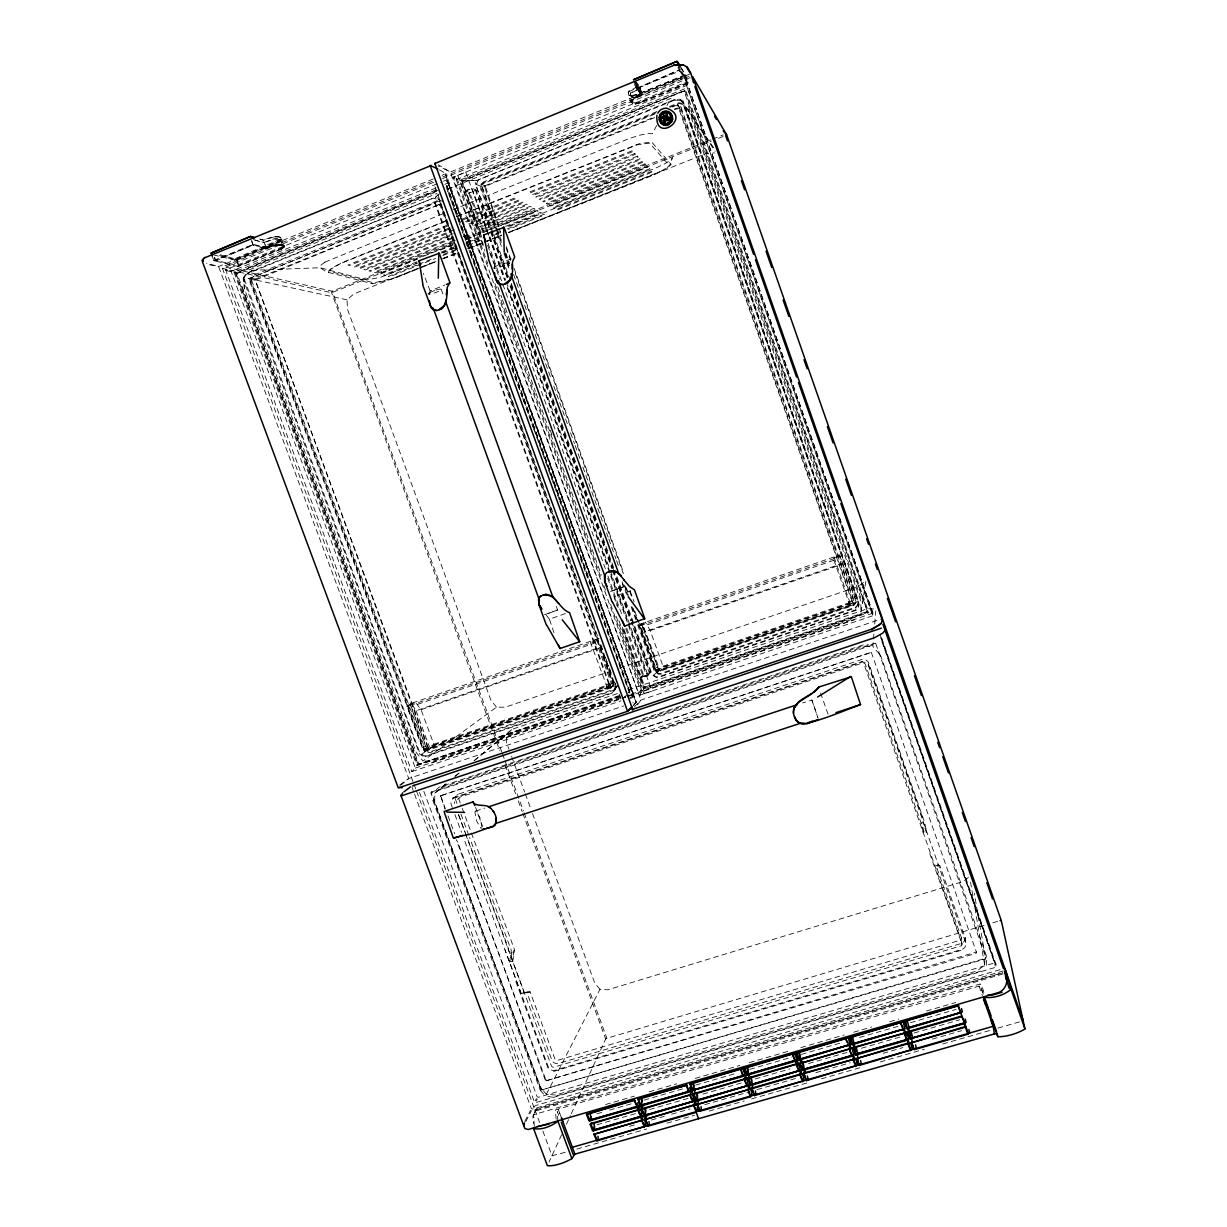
<?xml version="1.0" encoding="UTF-8"?>
<svg xmlns="http://www.w3.org/2000/svg" width="1227" height="1227" viewBox="0 0 1227 1227"><rect width="100%" height="100%" fill="white"/><g stroke="black" fill="none" stroke-linecap="round" stroke-linejoin="round"><path stroke-width="0.75" stroke-dasharray="5 3.75" d="M534.282 1126.34L533.668 1114.714L979.959 984.069L981.753 985.189L984.683 995.112M446.045 783.608L434.803 793.133L434.726 802.381L540.309 1087.183L546.398 1094.285L555.57 1095.005L976.983 970.986L984.652 965.082L985.128 955.588L974.238 893.011M481.966 826.891L480.156 818.01L476.183 811.246A5.568 1.702 72.4 0 0 474.972 812.397L476.782 821.308L480.769 828.087A5.568 1.702 72.4 0 0 481.751 827.765M557.932 1121.187L557.257 1111.509L559.911 1118.595M617.38 693.592L512.242 729.252L506.444 734.267L506.337 742.105L508.96 749.252M657.058 111.534L483.438 181.995L481.782 183.651L480.616 188.559L494.236 226.443M465.6 833.977L551.444 1066.033A2.469 2.301 36.7 0 0 553.745 1067.214L961.677 945.664L961.462 937.888L936.523 866.891L935.327 866.737M633.868 705.218L636.215 701.66L444.895 172.961M618.975 620.739L643.5 688.96L644.635 686.522L623.791 628.653M613.914 691.016L615.126 686.384L439.573 201.075L438.008 199.341L433.315 198.16L247.256 273.698L245.676 275.293L244.633 280.093L419.818 752.841L423.637 755.663L425.815 755.832L612.242 692.503L616.69 688.27L615.034 689.758L430.386 752.504L428.223 752.35L424.45 749.544L251.106 281.489A6.396 5.997 82.6 0 1 253.713 275.155L437.993 200.43L440.263 200.476M432.794 800.372L540.217 1090.159M214.894 260.891L213.759 260.661L253.191 245.216L251.044 238.406M986.416 965.312L986.861 957.121L879.084 651.2M616.936 576.721L651.92 673.868L655.862 676.767L658.163 676.921L855.204 610.018L858.21 606L858.363 603.653L682.549 102.531L680.479 99.586L676.829 98.543L475.877 180.844M858.21 606L858.731 601.721L684.789 105.844L682.549 102.531M431.306 792.09L874.882 643.255L875.787 643.93L430.922 792.933L541.705 1089.944L985.465 958.854L985.833 957.428L985.465 958.854M446.889 185.507L630.356 693.408L446.889 185.507L445.861 186.765M641.307 623.699L659.037 670.77L854.652 604.221L855.142 603.239L681.016 107.117L674.681 108.82M879.376 654.022L872.872 646.476L873.333 640.862M873.486 638.991L873.931 633.377M874.698 624.022L875.771 610.923M440.662 795.756L871.308 652.35L440.662 795.756L444.926 809.145M534.773 1112.49L537.073 1108.763L534.773 1112.49L535.033 1109.96L537.073 1108.763L1002.827 972.674M429.389 294.219L430.11 290.891L444.818 285.078M872.872 614.067L871.876 613.531L642.028 691.307L639.328 695.356L873.731 615.402L686.783 81.856L453.116 177.271L639.328 695.356L651.982 691.077L507.211 287.195M682.611 102.025L682.841 100.384L859.222 604.482L857.734 608.745M630.862 694.237L851.799 619.405L860.94 612.503L865.955 580.616L858.302 586.429L619.42 668.163M655.356 669.942L656.644 672.396L854.115 605.233L856.615 601.767L839.605 555.003L640.126 624.114L656.905 670.755L658.746 670.126L641.966 623.469L639.252 625.693L654.543 668.194M853.425 605.463L854.222 602.902L853.425 605.463L677.289 104.234L680.51 107.961L854.467 603.531M436.245 189.832L233.974 272.195L416.981 765.648L418.453 762.964L236.98 273.498L436.858 191.611M850.234 603.301L833.961 556.951L833.302 558.5L850.372 606.506L850.234 603.301L661.767 667.473L662.289 668.93L660.218 671.169L642.825 624.451L645.509 622.242L650.218 630.601L662.994 666.154L661.767 667.473M511.245 258.82L494.634 265.385L494.374 268.56M483.361 244.894L460.002 180.17L685.08 88.605L868.777 612.61L867.627 612.166L644.282 687.826L644.635 686.522L644.282 687.826L623.822 631.077M328.422 272.363L328.959 270.415L333.269 267.21L340.14 263.744L446.781 220.783M636.736 88.482L680.356 69.632M677.933 67.577L680.08 70.89L637.089 88.467C647.227 102.148 636.153 92.132 638.669 86.166L629.037 91.059L628.239 94.157L630.969 102.025M635.494 81.105L640.724 87.991L630.77 92.884L630.049 95.645L632.104 101.642M811.768 699.881L817.842 717.565L812.029 700.096L802.673 702.887M629.742 697.856L633.071 696.062L446.873 179.817L441.567 181.979M254.434 279.495L440.508 204.157L614.113 686.062L428.024 748.608L254.909 278.882L254.51 279.863M439.404 169.863L445.815 173.39L442.103 175.369M565.478 613.561L549.42 619.206L554.405 633.96M630.77 92.884A25.077 5.798 -21.5 0 0 633.715 96.55L684.359 76.657L684.666 77.424L636.89 97.025L632.518 99.648L631.552 102.163A19.893 4.509 -21.4 0 0 632.472 103.283M632.518 99.648L631.552 102.163L632.933 99.019L642.335 94.218L640.31 88.482L634.451 80.629M444.787 184.387L448.683 182.516L446.291 181.305L446.873 179.817L634.405 697.013L629.758 698.592M629.482 692.979L585.846 573.3M215.216 261.136L252.946 244.925L265.83 248.268M279.787 239.265L283.422 246.474L280.845 248.406L238.805 265.615L215.538 260.431L214.602 257.44M481.782 237.179L461.674 181.412L460.002 180.17L463.285 180.86L683.393 91.335L685.08 88.605M432.18 181.274L223.176 266.566L222.44 268.406L413.284 782.335M244.173 276.704L244.679 277.762L244.173 276.704L245.983 273.56L436.367 196.887M837.673 555.678L837.075 557.165L833.302 558.5M435.953 187.992L231.105 271.366L227.47 271.121L227.854 270.201L231.105 271.366L415.355 768.071L411.843 771.63L225.615 269.879L440.646 182.363M620.433 696.046L417.655 764.774L235.354 273.146L437.027 190.354M440.309 201.289A5.89 5.598 -87.9 0 0 438.438 201.182L248.759 278.79L422.241 747.182L424.665 751.323L428.668 748.455L255.185 280.185L440.094 203.958M281.397 249.035L284.695 246.305L280.277 237.133M687.519 85.108L457.334 179.28L454.772 178.651L455.186 177.685L457.334 179.28L487.794 263.774M461.674 181.412L684.789 90.629L684.298 91.58L867.627 612.166L866.078 611.859L644.604 687.12M498.361 226.428L484.266 186.059L655.141 116.734M498.53 225.047L485.325 186.243L654.85 117.547M561.629 1134.699L549.052 1162.015M430.922 792.933L431.766 791.706M440.278 796.599L441.122 795.372M566.445 1124.254L570.448 1115.558M571.245 1113.809L605.678 1038.993L606.905 1038.287L985.465 925.035M937.597 864.56L939.913 865.848L965.082 937.52A6.258 5.936 13.9 0 1 962.06 943.226L557.825 1063.671A5.874 5.491 36.7 0 1 552.135 1060.772L527.012 992.781L528.177 991.707M527.012 992.781L530.095 991.845L555.003 1059.238A2.454 2.285 36.7 0 0 557.288 1060.404L960.25 940.189A2.607 2.469 13.9 0 0 961.462 937.888M613.209 685.678L440.156 205.308L434.588 202.67L608.653 683.838L610.831 687.979L613.209 685.678L429.174 748.317L425.294 751.108L423.116 749.037M636.184 702.642L445.815 173.39M610.831 687.979L613.623 684.804M437.364 190.522L235.937 273.207L418.1 764.498L418.453 762.964M858.578 604.052L855.618 608.009L660.54 674.283L658.27 674.144L654.359 671.276L637.703 624.988M866.891 611.874L866.078 611.859L867.627 612.166L866.446 611.077M546.414 1094.239L599.972 989.269L607.748 989.852L963.164 881.507L969.575 876.477M656.675 125.476L652.381 133.758L647.764 133.513L638.868 135.369L628.377 138.866L453.346 209.556M666.936 105.537L669.528 100.583L681.108 99.924L714.973 149.663M525.739 1121.693L531.46 1110.696M536.153 1101.156L537.273 1098.993M535.294 1100.711L536.414 1098.564M540.862 1089.499L431.383 792.565M524.788 1121.401L530.601 1110.266M546.214 1080.757L976.462 951.953L976.094 953.364L546.214 1080.757L456.214 839.621M541.705 1089.944L985.373 958.287M545.355 1080.312L457.318 840.986M280.768 249.357L284.112 246.98M871.876 613.531L685.862 83.543L686.783 81.856M681.2 67.776L685.678 75.215L687.979 83.298L678.669 67.286M482.456 230.952L468.837 193.176L465.094 191.182L471.613 187.762L487.456 229.648M680.556 67.316L685.049 74.77L687.534 83.743L641.307 102.577M524.358 992.827L508.039 948.732M521.245 993.793L504.926 949.713M632.718 103.145A19.034 4.31 -21.4 0 1 631.828 102.071L632.549 99.418L642.028 94.525L640.019 88.804L640.724 87.991L630.923 93.313M512.748 961.431L514.404 949.391L460.938 804.759M509.619 962.397L511.306 950.358L469.558 837.443M618.822 696.461L418.1 764.498L619.144 695.571M667.181 167.777L670.387 164.127L672.473 157.623L670.586 160.124L664.451 163.973L655.862 168.007L508.545 226.796M493.791 267.839L495.923 266.29A6.841 1.12 -19.8 0 1 501.935 263.928L505.846 263.069A7.531 1.242 -19.8 0 1 507.012 263.544L504.864 265.093A6.841 1.12 -19.8 0 1 498.898 267.44L494.987 268.284A7.531 1.242 -19.8 0 1 493.806 268.13M637.963 86.994L638.669 86.166M637.442 704.912L640.908 700.08L450.324 172.025L438.392 164.832M634.236 707.028L640.908 700.08L881.262 619.006M633.147 705.602L636.614 701.737L632.611 702.887M655.924 671.077L657.304 672.166L659.344 669.973L853.777 603.807M632.887 695.847L633.73 694.942L447.778 182.102M655.893 672.979L653.654 675.402M656.644 672.396L658.746 670.126M656.905 670.755L658.285 669.282L856.615 601.767M656.414 671.721L658.454 669.543L659.344 669.973M418.1 764.498L418.622 763.808M641.292 102.47L635.417 103.804L631.859 102.853A21.196 4.816 -21.4 0 1 630.893 101.688L631.874 99.065L640.939 94.28L635.939 87.807L634.052 81.273M637.089 88.467L636.629 84.51M610.801 574.328L647.488 675.908L650.019 672.81L647.488 675.908L641.629 677.902L640.479 677.549L642.641 675.31L650.019 672.81L631.859 622.38M641.552 95.246L642.335 94.218L637.365 87.746L635.295 81.902M644.282 687.826L645.448 686.645M645.08 692.672L643.991 693.776L615.54 614.574M615.034 688.654L617.794 685.939M686.967 82.776L641.031 101.688L636.107 102.93L632.887 102.347A17.745 4.034 -21.4 0 1 632.043 101.32M688.301 82.73L687.197 83.758L686.66 83.083L684.666 77.424M424.665 751.323L611.491 687.749L613.929 685.387L597.15 638.991M609.911 685.141L611.383 683.746L598.592 648.423L593.653 640.218L590.478 642.58L607.948 688.96L610.433 686.583L609.911 685.141L431.505 745.909L432.027 747.304L428.054 750.172L425.57 746.231L410.293 705.004L415.263 702.028L421.091 709.727L433.852 744.222L431.505 745.909M436.321 789.759L439.097 787.151L864.452 644.528L868.685 644.881M439.159 193.866L435.248 197.378L438.054 194.863M251.842 270.293L243.698 277.425L244.311 288.698L416.229 752.458L422.932 761.016L496.46 707.181L505.417 707.166L610.371 671.261M923.225 832.305L920.802 822.182L865.25 664.083A2.607 2.546 8.6 0 0 862.796 662.902L459.987 797.136L454.65 801.844L454.312 803.486M452.288 807.458L450.969 803.9A5.982 5.69 49.4 0 1 453.576 798.225L458.208 794.191L862.29 659.359A6.258 6.135 8.6 0 1 868.425 662.304L924.207 821.108L926.922 832.335M496.46 707.181L490.815 699.942L347.471 309.281L347.042 299.817L353.959 293.851L435.861 261.213M484.082 186.504L485.325 186.243L481.061 183.835L496.843 229.771M434.833 793.117L446.521 783.501M455.294 776.308L459.68 772.703M474.282 760.694L506.444 734.267M454.864 776.354L459.281 772.734M473.99 760.663L512.242 729.252M324.894 262.149L320.124 265.722L320.14 267.747L326.535 271.919L372.548 283.759L393.484 278.652L420.109 268.038M597.074 639.052L590.478 642.58M281.612 249.066L284.434 246.949L282.517 245.247A16.994 3.666 -18.1 0 0 280.615 244.71L276.029 244.725L266.182 248.007L264.173 242.563L250.937 238.851M400.692 785.357L408.729 778.516L218.59 266.535L206.535 263.191M399.695 785.004L408.729 778.516L623.577 705.939M421.321 754.513L425.938 751.2M424.45 750.663L429.542 747.166L615.54 683.838M533.745 1106.923L535.846 1105.466L1003.441 968.67M281.919 239.48L235.937 259.112L219.848 254.679M281.29 241.397L236.842 260.277L217.133 255.001M623.485 586.843L610.402 591.506L623.485 586.843L621.537 581.445M629.19 91.488L679.835 69.648M422.165 747.396L406.904 706.169L411.797 703.255M557.595 610.003L544.681 614.696L557.595 610.003L556.276 606.399M429.971 292.348L428.024 293.805A7.469 1.212 -19.4 0 0 429.419 294.173L433.407 293.284A6.795 1.104 -19.4 0 0 439.281 290.968L441.26 289.511A7.469 1.212 -19.4 0 0 439.895 289.112L435.892 290.001M465.094 191.182L472.518 188.176M324.864 262.149L444.527 213.13M663.454 170.216L508.684 232.47M213.835 260.431L253.222 244.311L265.83 247.486L276.259 244.265L281.489 244.265A20.276 4.371 -18.1 0 1 283.652 244.879L284.541 246.596L281.106 248.836L237.915 266.259M235.446 258.468L281.474 238.79A27.93 6.15 -18 0 0 273.744 236.52L263.099 239.955L259.51 238.943M685.049 74.77L637.825 94.05L632.472 95.323A29.233 6.779 -21.5 0 1 629.037 91.059M685.356 75.537L632.887 96.074M690.387 73.819L450.324 172.025L437.978 165.829M236.351 259.633L280.845 240.691A23.973 5.261 -18 0 0 274.158 238.759L263.529 242.639L274.02 239.296M454.772 178.651L453.116 177.271L465.524 172.194M433.223 178.989L218.59 266.535L207.869 264.526M265.753 248.421L271.658 246.336M442.794 176.918L688.96 76.442M433.622 182.302L222.486 268.406L331.581 292.747L416.474 259.035M442.472 178.651L692.657 76.657M687.979 83.037L641.107 102.132L634.834 103.589M280.983 249.388L238.544 266.182M249.004 269.925L436.981 193.513M447.625 189.173L671.077 98.344M669.467 106.504L678.316 102.915A6.841 6.518 -70.6 0 1 684.789 105.844M656.077 112.838L481.061 183.835L501.291 240.262M669.835 107.316L678.7 103.712A6.135 5.844 -70.6 0 1 684.083 106.166L858.026 601.982A5.859 5.782 2.1 0 1 855.434 607.227L660.295 673.546A5.69 5.568 43.3 0 1 655.141 671.031L638.423 624.696M654.482 114.172L480.647 184.786L484.91 187.194M672.166 107.01L678.224 104.663L852.366 600.801M488.637 235.277L471.613 187.762L476.199 190.2L468.837 193.176L476.199 190.2L490.463 229.817M674.267 109.678L680.51 107.961M446.107 220.737L341.75 262.777L330.385 269.434L329.864 271.382L374.005 282.9L394.971 277.793L435.83 261.504M456.72 216.458L639.068 143.743L651.598 141.933L671.138 164.403L669.006 166.765L654.374 174.709L508.852 232.685M457.441 216.489L637.074 144.863L649.666 143.13L669.298 165.415M447.18 225.124L347.977 265.032L349.588 265.477L448.515 225.707M461.137 219.51L515.432 197.67L516.567 198.345L462.426 220.108M449.895 227.762L353.376 266.55L354.956 266.995L452.947 227.624M465.462 221.504L519.251 199.909L520.355 200.553L466.735 222.087M454.251 229.679L358.667 268.038L360.217 268.468L450.232 232.348M469.711 223.467L522.978 202.087L524.067 202.731L470.953 224.035M453.3 233.636L363.852 269.495L365.37 269.925L452.824 234.863M473.883 225.385L526.628 204.234L527.702 204.863L475.094 225.937M452.134 237.609L368.944 270.922L370.431 271.336L453.392 238.13M477.963 227.256L530.217 206.335L531.276 206.949L479.143 227.808M454.603 240.047L373.928 272.317L375.385 272.731L455.846 240.553M463.377 236.535L468.637 234.434M481.95 229.112L533.745 208.391L534.757 208.989L483.116 229.648M464.604 237.056L469.849 234.955M454.88 242.164L332.21 291.213L223.222 266.566M465.539 237.9L710.862 139.817M712.642 139.111L723.301 134.847M417.793 258.13L378.836 273.698L380.263 274.096L417.349 259.28M419.557 257.425L454.972 243.268M465.6 239.02L472.686 236.182M485.877 230.921L537.181 210.415L538.193 210.998L501.137 225.799M423.591 256.198L455.57 243.421M466.229 239.158L711.384 141.182M718.501 138.344L725.602 135.491M440.309 250.109L456.199 243.759M466.797 239.526L473.867 236.704M416.981 261.734L383.637 275.047L385.033 275.446L416.551 262.869M441.551 251.918L457.349 245.615M466.122 242.118L476.659 237.915L477.809 238.406L465.554 243.299M505.509 226.381L540.57 212.394L541.552 212.961L506.582 226.918M441.045 253.084L456.812 246.796M418.024 262.931L380.355 277.394L366.428 279.909L320.17 267.747L251.811 270.293M442.87 253.007L457.073 247.348M465.938 243.805L481.92 237.425M416.72 265.063L388.345 276.382L389.726 276.765L435.708 258.422M418.484 264.357L434.45 257.992M443.315 254.449L457.502 248.79M466.367 245.262L480.555 239.602L481.69 240.093L467.533 245.737M500.463 231.658L493.499 234.434L494.604 234.94L501.536 232.179M507.411 228.882L543.883 214.326L544.865 214.894L508.469 229.403M442.778 255.599L456.919 249.971M442.978 258.376L459.005 251.995M467.901 248.452L501.736 234.97M508.852 232.133L706.476 153.39L714.543 152.961M442.947 258.667L458.929 252.302M467.824 248.759L501.582 235.308M421.889 267.333L436.076 261.673M443.177 258.851L459.159 252.486M469.803 248.237L501.751 235.523M630.632 590.708L614.021 596.537L617.074 606.046M428.668 748.455L426.919 749.053L410.171 703.792L598.975 638.362M406.904 706.169L410.293 705.004M639.252 625.693L642.825 624.451M410.171 703.792L412.195 704.743L598.669 640.157M640.126 624.114L641.522 625.325L840.418 556.46M417.64 704.344L595.57 642.749M647.304 624.834L835.265 559.788M412.195 704.743L416.06 710.709L602.058 646.445M843.087 563.208L644.773 631.706L641.522 625.325M421.091 709.727L598.592 648.423M650.218 630.601L837.688 565.862M255.569 279.281L249.142 277.854L422.794 747.182L425.57 746.231M605.77 684.819L608.653 683.838M634.727 611.061L655.203 667.979L658.132 666.982M848.609 602.074L851.661 601.046M433.852 744.222L611.383 683.746M662.994 666.154L850.48 602.304M422.794 747.182L423.775 749.268L426.551 748.317M606.69 686.982L609.574 686M655.203 667.979L656.108 670.157L659.022 669.16M849.452 604.344L852.504 603.301M423.928 750.694L610.908 687.059L611.491 687.749M656.092 671.675L853.731 604.436L854.115 605.233M640.479 677.549L647.917 675.019L610.233 570.448M425.033 756.691L613.331 692.749L615.877 687.105L599.497 641.445M856.354 610.248L657.273 677.825L651.614 674.942L614.221 571.491M628.255 689.896L867.535 608.715L875.925 609.052M416.981 765.648L619.512 697.074M643.5 688.96L868.777 612.61M629.068 694.835L433.468 761.077L422.916 761.047M415.355 768.071L625.755 696.813M627.564 696.2L633.009 694.359M431.551 762.995L625.678 697.289M627.488 696.675L854.268 619.911M411.843 771.63L620.985 700.832M441.613 787.243L862.842 646.046L872.872 646.491M452.426 798.133L862.673 661.338M453.561 798.225L861.967 662.074A6.334 6.196 8.9 0 1 868.164 665.049L965.91 943.287A6.334 5.997 14 0 1 962.842 949.069L554.282 1070.511A5.936 5.552 36.7 0 1 548.546 1067.582L464.128 839.452M475.601 811.139L484.68 808.133M270.692 246.55L281.366 245.017A19.034 4.11 -18.1 0 1 283.437 245.599M935.541 865.188L937.673 865.787M639.052 96.059L634.129 97.301M521.475 993.441L530.095 991.845L522.211 993.057L527.395 991.968M936.968 866.017L938.348 865.572M992.781 922.842L998.257 921.201M553.53 1071.462L963.947 949.499M980.91 971.109L552.288 1097.183L545.11 1095.803M1003.395 970.894L532.487 1109.085L531.276 1108.456L411.95 787.151M416.613 791.308L534.972 1110.098L1002.382 972.919M1003.072 973.931L535.585 1110.956L532.855 1116.248L533.576 1123.411M983.302 994.054L981.063 987.628L979.069 986.125L555.371 1109.929L556.23 1119.944M605.524 1104.545L634.359 1096.14M649.175 1091.831L676.752 1083.794M695.218 1078.41L739.927 1065.373M749.298 1062.643L787.765 1051.432M800.848 1047.613L844.253 1034.959M853.685 1032.214L871.691 1026.968M889.713 1021.723L898.716 1019.1M926.492 1011.002L955.71 1002.49M596.966 1113.794L602.365 1112.229M609.574 1110.128L633.009 1103.318M644.068 1100.113L682.672 1088.886M695.678 1085.097L735.034 1073.671M749.712 1069.392L791.86 1057.153M801.292 1054.407L841.078 1042.843M859.529 1037.475L899.161 1025.956M910.48 1022.674L956.14 1009.407M597.012 1124.76L636.66 1113.288M649.574 1109.545L688.163 1098.38M702.918 1094.116L742.258 1082.72M755.203 1078.978L790.019 1068.901M808.562 1063.533L848.363 1052.03M861.4 1048.257L901.017 1036.784M914.146 1032.996L959.79 1019.775M629.512 1126.355L636.721 1124.285M651.384 1120.052L664.252 1116.34M671.614 1114.223L689.988 1108.932M704.789 1104.668L747.703 1092.306M757.028 1089.622L797.335 1078.012M815.848 1072.674L850.204 1062.766M883.072 1053.303L902.873 1047.597M932.413 1039.1L961.631 1030.68M542.871 1131.018L551.966 1155.711L565.831 1152.199M576.843 1149.07L646.721 1128.963M666.936 1123.196L694.513 1115.266M709.221 1111.048L744.175 1100.972M751.522 1098.901L806.676 1083.058M821.384 1078.84L860.004 1067.705M880.234 1061.938L924.36 1049.223M942.75 1043.978L990.557 1030.251M997.904 1028.103L1021.8 1021.247M609.313 683.608L435.493 203.099L248.759 278.79L255.185 280.185M273.59 237.041L263.805 240.17L259.741 239.28M635.264 103.958L640.463 102.838L635.264 103.958L636.138 103.774M238.115 266.612L239.081 266.336L235.937 259.112M276.29 245.155L281.366 245.017L276.351 245.032L277.195 245.047M265.538 248.084L266.734 248.161L263.161 240.247M253.191 245.216L254.112 245.093M254.05 245.247L253.115 245.369L251.397 240.768M440.508 204.157L439.266 204.894L440.156 205.308M484.266 186.059L485.325 186.243M463.285 180.86L477.027 180.4L462.211 180.921L481.49 234.004M233.974 272.195L237.44 272.716M274.848 239.188L278.621 239.296M274.434 236.934L278.836 237.072M235.354 273.146L236.98 273.498M632.841 696.813L634.405 697.013L633.071 696.062M937.857 865.204L939.913 865.848M227.854 270.201L225.615 269.879L227.47 271.121M628.147 692.519L629.666 692.78L609.205 636.138M453.116 177.271L455.186 177.685M347.042 299.817L243.744 277.425L244.342 288.698M371.229 283.452L372.548 283.759M238.176 266.458L213.759 260.661L212.21 256.044M213.483 254.909L236.197 260.369M630.893 96.688L633.454 97.332M629.206 95.353L632.212 96.105M683.393 91.335L684.298 91.58M254.971 240.247L263.529 242.639M279.265 239.372L280.17 239.648M279.48 237.164L280.661 237.517M552.932 1155.941L552.027 1155.573M685.862 83.543L872.796 614.727M622.288 627.12L644.098 688.025L867.719 612.273L684.743 90.338L461.766 180.292L481.475 237.041M680.801 107.163L680.387 106.58M446.291 181.305L447.195 181.734M446.183 186.933L608.561 634.328M434.588 202.67L435.493 203.099M442.64 201.596L438.054 199.111L439.68 199.986M438.361 199.51L437.809 197.578M428.315 747.903L429.174 748.317M423.162 756.353L419.588 753.991L243.053 278.805L244.25 279.787M524.082 992.474L524.589 992.474M545.708 1079.653L546.567 1080.097M541.199 1088.824L542.058 1089.269M480.693 186.182L475.509 184.157L490.923 228.805M476.705 183.958L475.509 184.157L475.232 182.394M636.23 87.485L637.166 88.037M494.634 265.385L489.144 251.198M430.11 290.891L423.376 273.376M629.114 692.381L629.052 692.534M425.294 751.108L423.775 749.268M549.42 619.206L544.19 612.702M540.34 1090.297L544.788 1095.435M599.972 989.269L594.834 983.287L531.245 809.989M611.261 687.074L610.156 685.341M634.206 81.381L638.255 86.672L640.939 94.28M657.304 672.166L656.108 670.157M282.517 245.247L283.422 246.474M677.289 104.234L679.574 107.531M681.108 99.924L715.126 151.32M679.482 70.506L687.657 83.313M677.427 64.632L684.988 77.117L873.731 615.402M680.479 99.586L680.939 100.737L676.016 99.556L479.159 179.541L477.472 181.213L476.306 186.182L493.147 232.977M610.908 687.059L609.344 683.408M641.322 677.304L649.589 673.684L631.261 622.564M475.294 189.786L489.91 230.124M462.088 180.461L462.548 181.519M655.448 670.371L632.841 607.656M853.072 602.641L853.731 604.436M600.77 645.019L602.748 650.295M605.371 657.319L608.669 666.108M609.313 667.871L611.951 674.911M614.574 681.936L616.552 687.212M619.175 694.237L621.153 699.513M561.445 1117.843L558.224 1109.239L560.785 1116.156M458.837 815.295L508.545 948.716M515.815 981.508L548.254 1068.748M423.79 791.231L537.119 1096.708L538.331 1097.337L993.517 963.226L994.177 961.999L880.603 637.902M419.511 792.397L534.42 1101.984L535.632 1102.613L995.956 967.229L996.615 966.002L881.461 637.334M413.944 784.13L415.922 789.528M535.033 1109.96L539.573 1122.46M214.51 257.67L215.538 260.431M475.539 807.366L482.548 826.354M460.278 802.979L458.959 799.406A2.454 2.347 49.4 0 1 459.987 797.136M456.965 803.394L455.631 799.805A5.92 5.629 49.4 0 1 458.208 794.191M460.938 814.145L468.898 835.648M458.3 814.253L464.926 832.182M454.91 814.559L461.49 832.351M416.06 710.709L429.542 747.166M440.738 796.216L445.37 808.762M448.024 815.924L454.665 833.823M236.842 260.277L238.805 265.615M242.087 286.919L415.646 755.034M852.32 600.616L853.194 603.07M501.766 751.982L332.21 291.213L331.581 292.747L499.803 750.755M502.426 753.777L504.389 759.145M505.049 760.924L523.438 811.001M524.098 812.795L606.905 1038.287M505.064 765.081L515.585 793.7M518.208 800.863L522.15 811.599M522.809 813.394L605.678 1038.993M511.582 756.399L524.681 792.121M525.34 793.915L530.585 808.21M642.028 691.307L609.635 601.736M434.956 186.734L598.224 637.887M441.168 289.235L443.131 294.633M506.322 246.688L510.861 259.311M514.113 268.33L623.73 573.04M630.218 591.077L634.114 601.89M499.021 228.237L501.598 235.415M506.137 248.007L510.662 260.584M515.187 273.176L623.193 573.362M629.666 591.337L632.242 598.531M505.815 252.869L509.711 263.667M513.592 274.465L522.012 297.87M524.604 305.063L526.552 310.462M529.144 317.67L538.852 344.664M542.748 355.462L551.168 378.867M553.76 386.06L568.009 425.662M570.601 432.87L574.481 443.668M575.126 445.462L580.31 459.864M582.902 467.073L608.163 537.273M608.822 539.067L615.939 558.868M616.583 560.662L618.531 566.061M626.307 587.672L628.899 594.865M497.487 231.581L501.368 242.379M505.263 253.161L509.144 263.958M625.064 586.061L628.301 595.049M495.018 226.151L481.383 188.283A5.936 5.644 -84.7 0 1 483.76 182.792M495.662 227.961L501.506 244.188M504.742 253.207L509.297 265.83M624.144 585.018L628.04 595.847M631.936 606.659L636.476 619.282M496.843 233.651L501.383 246.274M503.975 253.483L509.174 267.915M622.12 581.705L626.66 594.328M631.215 606.951L635.755 619.574M506.996 263.238L508.944 268.636M493.806 234.771L510.647 281.566M511.291 283.36L570.264 447.134M570.923 448.944L599.436 528.131M600.08 529.926L613.684 567.718M491.582 230.615L508.453 277.501M511.045 284.725L613.577 569.681M491.122 231.612L507.978 278.437M510.57 285.646L612.396 568.362M613.04 570.156L631.199 620.586M490.57 231.934L507.426 278.728M510.018 285.937L611.813 568.561M612.457 570.356L630.617 620.755M490.048 236.857L505.647 280.139M506.291 281.949L609.589 568.638M489.297 237.087L504.88 280.37M507.487 287.578L610.141 572.518M465.739 172.117L488.423 235.063M489.067 236.857L504.619 280.001M484.113 232.44L469.849 192.869L465.892 190.752M488.009 243.237L605.356 568.807M607.948 576.015L622.212 615.586M626.752 628.178L643.792 675.663L642.641 675.31L625.785 628.531M487.656 245.354L499.972 279.526M607.626 578.162L618.653 608.745M550.202 430.125L552.15 435.508M494.926 283.544L601.215 578.362M603.807 585.555L605.755 590.939M456.229 179.449L641.292 692.381M447.947 191.596L465.508 240.201M466.153 242.01L470.064 252.808M470.708 254.602L473.315 261.811M473.959 263.606L496.076 324.833M496.72 326.627L499.328 333.836M499.972 335.631L522.088 396.842M522.748 398.652L525.34 405.846M526 407.655L533.147 427.456M533.806 429.251L559.175 499.481M559.819 501.276L585.187 571.491M457.763 175.369L484.926 250.968M497.855 286.98L501.736 297.778M502.38 299.572L527.595 369.772M528.254 371.582L535.355 391.367M536 393.177L601.307 574.972M929.759 853.532L962.213 944.637M868.379 664.083L922.919 818.869M634.834 84.709L635.939 87.807M820.572 693.01L828.24 714.681M880.311 635.187L995.664 965.204L880.28 635.908M688.408 106.258L862.612 603.009M688.27 109.126L860.817 601.123L860.94 612.518M875.802 643.7L985.925 957.996M839.605 555.003L856.4 602.871M871.308 652.35L976.554 952.505M979.069 986.125L982.428 995.664M962.244 943.655L864.958 666.859A2.638 2.577 8.9 0 0 862.458 665.663M926.431 832.796L923.011 821.906L921.722 822.627L924.376 833.44M982.551 992.444L979.959 984.069M994.852 964.253L995.204 966.078M970.542 882.121L984.652 965.082M965.082 937.52L965.91 943.287M617.166 685.786A5.66 5.506 47.1 0 1 614.911 688.976L430.202 751.768A5.537 5.276 53.6 0 1 425.248 749.298L251.903 281.198A5.736 5.383 82.6 0 1 254.081 275.922M430.217 292.409A6.795 1.104 -19.4 0 1 436.122 290.078M281.152 245.124A18.221 3.926 -18.1 0 1 283.161 245.691M514.021 950.219L512.487 961.094L510.616 961.677L512.165 950.802L514.021 950.219M484.604 186.044L484.144 186.887L484.604 186.044M632.12 150.737L528.5 192.424L529.604 193.099L632.902 151.565L632.12 150.737M634.773 153.482L532.181 194.71L533.254 195.369L635.555 154.28L634.773 153.482M637.38 156.166L535.8 196.949L536.843 197.593L638.147 156.949L637.38 156.166M639.942 158.804L539.328 199.142L540.355 199.786L640.693 159.571L639.942 158.804M642.457 161.381L542.794 201.289L543.806 201.918L643.178 162.133L642.457 161.381M644.911 163.912L546.199 203.406L547.196 204.019L645.617 164.648L644.911 163.912M647.319 166.397L549.527 205.476L550.509 206.075L648.025 167.117L647.319 166.397M649.681 168.82L552.794 207.501L553.76 208.099L650.371 169.525L649.681 168.82M651.997 171.213L556.015 209.495L556.951 210.078L652.672 171.903L651.997 171.213M440.692 204.48L439.787 204.203L440.692 204.48"/><path stroke-width="1.5" d="M671.537 120.476L671.522 115.875A6.795 6.488 -71.6 0 1 671.568 120.491C672.12 123.237 664.973 125.123 666.921 124.203M665.678 120.292L665.601 121.488A1.564 1.488 -71.7 0 1 664.543 122.669L663.224 121.412M669.835 119.586L669.16 117.807M665.187 116.427L665.233 117.086M884.851 627.227L884.728 630.847L882.642 633.209L874.514 637.718L401.229 795.924L402.625 792.872M665.049 121.074L664.236 122.102L663.807 120.998M511.996 268.989L512.61 261.366L514.726 256.949L504.098 227.363L483.668 234.955L485.386 240.783M512.334 264.158C513.714 272.593 511.306 286.412 499.926 284.311L497.641 282.593L495.8 277.118M859.467 1063.594L859.636 1065.343L910.909 1049.929L910.434 1050.741M910.342 1048.333L907.735 1043.134L856.477 1058.594L858.747 1064.929L857.397 1053.763L908.578 1039.054L906.906 1032.214L796.906 1064.469L792.335 1053.809L689.988 1083.594L691.829 1090.604L743.117 1076.386L740.418 1068.916M665.095 121.136L664.896 119.142L664.037 120.553M855.066 1054.622L855.986 1049.821L853.747 1043.517L853.486 1047.858L855.955 1055.036L906.753 1040.373L904.959 1033.18L853.24 1047.475L855.955 1055.036M854.82 1064.085L853.118 1059.346L853.394 1054.913L855.081 1059.637M851.768 1054.468L851.906 1056.202L802.719 1070.404L799.575 1063.702L800.265 1063.272L852.167 1048.073L853.624 1054.929L804.329 1069.162L803.056 1062.291M902.965 1027.582L900.357 1022.367L849.559 1037.152L851.369 1044.3L903.532 1029.177L852.259 1044.714L851.201 1036.416M793.409 713.378C793.148 698.623 811.875 697.319 818.961 686.982L851.323 676.752L860.541 704.574C841.676 711.645 822.949 719.758 803.317 724.206C795.709 723.623 791.844 714.436 794.068 707.856M852.059 1043.886L849.851 1036.662M663.822 118.237L664.681 116.642M664.651 117.163L665.233 116.488M660.433 117.271L661.322 114.326M666.522 120.093L666.292 117.961M666.184 118.927L666.491 117.577M446.291 294.879L447.349 287.133L449.895 282.563L439.266 253.237L419.143 260.722L420.248 264.771M446.843 289.986C447.579 298.345 445.37 312.272 434.021 310.201L430.8 306.167M503.591 227.01L504.22 252.133M254.142 237.425L250.553 236.412L211.121 253.099L212.21 256.044M668.991 118.452C666.875 122.547 667.381 115.89 667.411 114.924M538.484 598.96L538.929 604.589L546.26 624.773M211.121 253.099L250.553 236.412M855.587 1066.508L856.047 1065.711L806.4 1080.65L803.946 1073.518L804.544 1069.024L805.679 1072.153M662.948 116.902L664.037 115.169M801.829 1069.99L803.148 1065.113L800.894 1058.855L800.265 1063.272L802.719 1070.404M661.583 122.47A6.656 6.35 -71.5 0 1 660.233 119.51L660.479 116.044M801.66 1079.392L799.958 1074.668L800.587 1070.174L752.274 1084.208L751.185 1077.321M512.303 273.514L510.294 280.247M958.732 1005.695L796.323 1052.643L798.148 1059.745L848.67 1045.082L799.038 1060.159L799.483 1054.929L798.363 1051.8M747.504 1067.153L748.577 1074.008L796.921 1060.005L796.277 1064.438L797.979 1069.162M604.451 575.632L604.666 581.399L611.997 601.751M796.645 1060.067L795.387 1053.226L743.93 1068.564L746.2 1074.821L794.851 1060.481L794.989 1059.576M798.854 1059.33L796.706 1052.137M438.76 252.9L438.3 278.253M666.905 115.338L666.967 114.924M662.105 117.669L662.396 117.286M666.445 115.338L666.905 114.494M792.734 1053.287L793.225 1054.223L848.486 1037.781L849.928 1044.591L800.633 1058.901L799.375 1052.06M446.383 299.449L444.22 306.183M664.436 116.749L664.42 115.66M656.936 115.261C654.543 144.142 692.81 117.501 666.782 108.252A9.463 9.034 -71.6 0 0 659.083 111.381L657.81 113.191M659.344 117.761L660.249 114.755M672.258 120.583L672.549 119.019M1005.204 971.017C1008.548 978.747 1007.306 988.717 998.901 992.444L528.239 1129.484L524.957 1128.579L523.898 1126.064L524.496 1122.95M660.571 120.185L660.387 117.209L660.786 119.218M802.412 1081.8L802.857 1081.002L754.436 1095.588L752.013 1088.502L752.949 1083.932M696.905 1093.058L697.795 1099.944L799.176 1070.772L750.755 1085.42L751.553 1080.036L750.418 1076.938M855.48 1064.116L853.118 1059.346L696.936 1104.607L700.065 1111.217L750.495 1096.723L748.056 1089.637L749.037 1085.067L750.725 1089.714M666.077 124.464C667.365 125.952 669.39 120.66 666.905 123.636L663.485 123.82L661.537 122.409L664.497 124.602L668.776 123.927M750.587 1084.576L748.317 1078.318L749.298 1073.824M792.335 1053.809L795.035 1061.324L747.074 1075.235L747.887 1069.929L746.768 1066.815M693.224 1082.95L694.099 1089.821L745.387 1074.959L744.375 1079.469L746.077 1084.162M743.163 1074.622L743.117 1076.386M746.906 1074.407L744.835 1067.229M740.909 1068.38L742.396 1073.978M667.488 118.728L667.994 117.761L669.482 118.16M668.178 116.856L667.319 116.642M663.47 116.458L663.347 115.399M434.772 164.05L435.202 163.053M558.285 644.62L560.079 648.516L579.711 641.706L569.543 612.626C558.653 609.221 553.316 587.733 540.079 596.69M700.065 1111.217L697.657 1104.177L698.961 1099.53M622.242 620.387L624.681 626.107L644.788 618.607L634.451 589.865L629.604 586.567L623.868 579.896M746.676 1084.208L744.114 1079.1L693.684 1093.702L695.51 1100.711L747.243 1085.772L696.384 1101.125L697.549 1095.665L696.43 1092.582M695.448 1109.944L693.761 1105.297L695.095 1100.65L645.678 1115.006L644.973 1108.088M692.611 1100.45L693.684 1096.785L691.43 1090.619L690.065 1095.205L691.767 1099.852M696.23 1100.282L693.961 1094.07L695.31 1089.499M692.703 1091.002L693.899 1085.619L692.764 1082.536M641.292 1098.073L641.982 1104.944L691.829 1090.604L692.549 1090.174L690.556 1083.027M664.39 116.688L664.098 117.669M666.016 114.955L667.043 113.988M698.5 1118.733L696.016 1111.509L696.169 1112.337L648.04 1126.171L645.647 1119.177L647.304 1114.453M644.359 1116.141L643.5 1115.726L692.918 1101.463L644.359 1116.141L645.893 1110.619L644.773 1107.552M643.5 1124.898L641.798 1120.282L643.485 1115.558L594.543 1129.776L594.021 1122.858M641.184 1114.208L642.074 1111.723M636.69 1104.883L634.129 1099.852L586.537 1114.361L588.791 1120.496L636.706 1106.386L638.117 1110.251L641.246 1109.561L643.654 1104.484M488.423 806.553C494.236 810.111 498.837 819.161 494.834 825.541L472.441 833.608L453.284 837.918L444.036 811.522L473.024 801.891L474.895 805.633M663.991 120.491L664.282 122.179M665.893 115.384L665.249 118.145L665.126 117.255M660.525 116.105L660.862 115.246M640.371 1114.929L637.81 1109.898L590.218 1124.346L592.488 1130.466L640.939 1116.478L640.509 1117.245L593.331 1130.88L594.681 1126.539M660.402 115.077L660.049 115.905A6.856 6.549 -71.6 0 0 661.568 122.945M590.218 1124.346L591.368 1122.935M636.706 1106.386L636.828 1107.214L589.65 1120.895L591.015 1116.616M571.874 1158.641L557.932 1121.187A20.568 10.629 -28.6 0 1 533.454 1128.319L547.38 1165.65A20.89 7.086 -23.1 0 0 571.874 1158.641L574.911 1154.162L994.345 1033.932L997.214 1033.563L997.796 1036.723A21.933 7.868 -16.8 0 0 1024.959 1028.947L1001.309 920.633L726.645 134.847L692.626 76.58L1006.048 971.845L1011.017 989.284L1024.959 1028.947M496.398 822.136L493.438 826.2M662.074 112.976L665.632 112.163L662.933 112.838L660.049 115.905C661.537 110.323 670.095 110.369 671.568 115.936M818.961 686.982L813.624 692.427M793.762 708.654L798.547 702.243L812.259 693.408M644.19 1127.276L644.62 1126.509L597.012 1140.849L593.899 1134.315L748.056 1089.637L750.495 1096.723M648.04 1126.171L637.979 1098.732L686.967 1085.128L688.807 1092.137L640.678 1106.094L590.847 1119.776L590.34 1112.889M641.246 1109.561L689.789 1094.837L692.35 1099.913M644.927 1119.591L693.47 1104.944L696.031 1110.006M750.755 1085.42L748.056 1077.95L796.032 1064.054L798.608 1069.192M802.289 1079.423L799.713 1074.3L751.737 1088.134L754.436 1095.588M853.777 1059.376L803.7 1073.15L806.4 1080.65M851.906 1056.202L849.207 1048.64M904.452 1021.171L907.167 1028.793L960.986 1012.505L957.796 1005.649L904.452 1021.171L907.167 1028.793M964.1 1021.355L961.493 1016.109L904.054 1032.751M911.37 1042.766L965.174 1026.57L967.873 1034.223L914.529 1049.56L911.37 1042.766L966.094 1026.984M909.943 1038.763L964.192 1023.778L964.667 1022.965L909.943 1038.763L907.673 1032.382L962.397 1016.539M666.813 120.476L668.562 121.028L669.605 120.062M664.206 113.39C661.476 114.188 666.905 110.261 668.101 112.593A5.537 5.276 -71.6 0 1 670.525 114.602L671.506 116.918M663.792 117.163L663.868 118.298M666.537 117.639L665.371 118.666M670.172 122.792L671.184 121.304M665.494 119.157L664.712 118.175L663.792 118.758M663.776 121.488L663.301 120.829A5.031 4.801 -71.5 0 1 664.298 119.188L664.712 118.175M666.875 124.142L670.494 121.795M669.697 122.93L671.246 119.556L670.755 117.01M540.739 595.969L538.76 598.316L539.082 603.96M442.195 307.977L441.536 308.744L444.496 305.508L439.082 309.48M508.285 282.026L507.61 282.808L510.57 279.572L505.141 283.544M621.031 575.616C617.748 571.215 611.567 569.558 606.813 572.58L604.727 574.988L604.819 580.754M661.368 114.387L663.822 112.516M631.997 706.89L627.549 711.307L398.3 787.949L202.593 262.179L202.041 260.277L204.909 257.379M631.568 707.795L627.549 711.307L430.156 165.43L437.794 168.973M881.323 623.362L871.569 629.758M664.252 113.451L666.215 112.485M668.132 119.004L669.221 118.881M817.596 697.043L850.633 676.46M403.928 791.86L410.462 786.844M662.979 112.899L660.862 114.295M913.624 1049.146L911.83 1041.953M856.477 1058.594L908.64 1043.548M906.262 1028.379L960.986 1012.505M849.099 1037.965L903.225 1021.846L904.882 1028.655L853.977 1043.425L852.52 1036.6M747.611 1078.748L799.068 1063.456L800.326 1070.327M693.255 1094.499L747.243 1078.472L748.317 1085.343M689.559 1084.377L743.562 1068.303L744.62 1075.159M596.153 1140.435L596.889 1140.006L594.313 1133.533M593.899 1134.315L641.798 1120.282L644.052 1124.96M639.819 1105.696L689.237 1091.355M637.549 1099.515L686.967 1085.128M667.457 123.958L668.27 123.39M586.537 1114.361L634.988 1100.251M661.399 120.967L660.141 118.436L660.341 119.494M676.967 61.35L633.5 79.724L676.967 61.35L679.666 65.829M204.265 257.961L431.383 165.446M446.459 284.434L449.726 283.13M818.562 719.298L806.829 723.792M670.571 114.663A5.537 5.276 -71.6 0 0 668.148 112.654L665.417 112.132L663.592 113.912M670.325 115.568L669.896 116.166M807.688 722.902L812.504 721.093M412.487 785.955L881.354 628.163M488.315 806.921L797.228 704.681M495.892 823.394L799.651 723.531M453.913 838.194L462.978 835.219M835.909 712.672L860.541 704.574M664.451 112.347L665.463 112.209M661.951 117.209L663.086 117.899L662.887 116.841M549.098 1124.116L537.411 1126.478M1002.106 992.26L992.628 995.02L987.858 995.082M692.549 1090.174L743.562 1075.588M590.632 1123.564L641.123 1109.208L641.813 1116.11M641.66 1108.779L693.01 1094.177L693.884 1101.079M802.535 1069.576L852.366 1055.404M855.74 1054.208L907.213 1039.56M693.132 1105.282L696.691 1104.254M572.319 1147.291L993.18 1026.278L990.971 1019.806M609.067 571.935L615.724 571.644L611.414 570.954L612.411 571.107M542.932 595.34L546.26 594.512M493.07 826.829L486.337 828.44M1006.048 971.845L1004.652 972.137L1004.898 973.394M665.509 124.065L666.338 123.896M673.562 65.108L682.887 64.816L687.304 67.071L690.847 73.145L693.546 82.853M402.119 787.826L398.944 787.381M806.093 723.501L798.746 722.703M483.131 828.885L484.236 828.823M464.573 812.351L446.781 812.121M666.169 112.424L667.135 112.455M1000.097 920.649L1001.309 920.633M958.716 1006.063L957.796 1005.649M900.357 1022.367L901.262 1022.781M957.904 1005.204L968.348 1033.41M845.51 1038.333L848.102 1043.502M663.638 112.04L664.804 112.117M744.988 1079.515L744.114 1079.1M665.371 111.642L667.105 111.764M690.648 1095.251L689.789 1094.837M661.598 120.108L660.187 118.498M683.608 65.062L673.715 65.368L434.925 163.482L632.871 710.065M503.009 284.618L499.282 283.989L497.088 282.195L488.407 259.066M437.011 310.523L433.392 309.879L431.306 308.054L422.748 285.078M667.933 119.602L668.086 118.942M545.279 594.359L552.733 596.767L558.622 603.439M664.635 124.096L662.534 123.298L663.669 124.341A6.288 5.997 -71.6 0 0 665.387 124.801A6.074 5.798 -71.6 0 0 670.218 122.853A6.411 6.12 -71.6 0 0 671.583 120.537M662.043 117.608L662.948 118.436M665.341 124.74L661.506 122.884L659.697 118.636L660.065 120.507M631.936 709.605L871.446 629.252L879.667 624.773L881.784 622.472L881.968 618.991L840.817 503.469M251.167 236.857L254.587 237.823M666.982 116.672L666.414 115.645M851.369 1044.3L852.259 1044.714M858.747 1064.929L859.636 1065.343M798.148 1059.745L799.038 1060.159M746.2 1074.821L747.074 1075.235M695.51 1100.711L696.384 1101.125M588.791 1120.496L589.65 1120.895M592.488 1130.466L593.331 1130.88M615.095 571.307L618.255 573.024L624.39 580.264M490.693 808.194C486.045 803.486 478.637 807.059 473.653 803.194L473.024 801.891M668.7 112.409L671.031 115.629M796.507 720.586L799.498 723.148L795.617 719.62L796.507 720.586L794.605 716.553M579.711 641.706L562.257 619.804M660.939 122.179L662.166 123.482M586.951 1113.579L589.527 1120.067M663.301 118.436L662.58 118.359M493.147 811.277L493.99 812.213M644.62 619.19L628.239 596.705M641.798 1120.282L640.387 1116.417M634.129 1099.852L636.138 1104.837M637.979 1098.732L640.678 1106.094M660.141 118.436L661.077 119.709M686.092 1084.729L688.807 1092.137M663.669 118.083L664.221 118.728M671.583 117.961L671.46 116.856L671.629 118.022M560.079 648.516L546.813 625.218M677.626 61.81L680.31 66.289M686.384 66.703L689.896 72.715M714.589 116.289L716.491 119.525M723.178 130.89L726.645 134.847L725.602 135.491L727.504 140.921M538.929 604.589L541.659 609.405M539.987 605.571L541.813 608.807M624.681 626.107L612.549 602.196M907.735 1043.134L909.652 1048.303M908.149 1031.57L910.848 1039.192M670.924 115.951L671.368 117.086M604.666 581.399L607.166 586.337M667.227 114.08L667.457 114.985M670.08 113.498L670.525 114.602M562.733 1121.279L561.445 1117.843L574.911 1154.162M573.423 1155.036L561.245 1122.138M400.784 795.065L523.898 1126.064M590.954 1123.917L593.224 1130.036M641.107 1097.567L642.242 1100.634L638.117 1110.251L639.819 1114.868M641.966 1109.131L644.236 1115.312M433.238 308.146L539.466 600.34M695.095 1100.65L696.783 1105.266M742.841 1067.965L743.976 1071.064M745.387 1074.959L747.626 1081.171M445.754 301.842L553.009 597.38M985.005 998.855L988.272 1007.996M985.864 1005.281L983.548 998.839L993.18 1026.278L994.345 1033.932M794.39 1052.95L795.51 1056.079M796.921 1060.005L799.176 1066.263M800.587 1070.174L802.274 1074.852M510.877 274.035L618.96 574.251M498.346 280.707L605.233 577.135M850.848 1047.827L849.728 1044.683L849.437 1049.039L851.139 1053.778M845.756 1038.717L846.891 1041.892M905.71 1020.557L906.937 1027.965M906.431 1035.22L904.176 1028.886L904.268 1033.149L906.753 1040.373M909.529 1043.947L907.842 1039.192L907.949 1043.533M900.572 1022.766L902.274 1027.551M996.692 1032.122L992.428 1019.852M997.796 1036.723L983.839 997.198A21.503 11.871 -17.3 0 0 1011.017 989.284L1009.039 988.026L1005.557 976.569M1023.088 1020.373L1004.882 968.532L1003.441 968.67L882.919 624.267M677.105 61.825L678.194 64.954M988.747 1009.346L991.017 1015.803M741.415 180.706L744.574 189.756M766.062 251.244L771.752 267.517M783.133 300.063L788.823 316.351M804.007 359.741L807.167 368.79M827.397 426.659L833.087 442.932M845.725 479.113L851.415 495.386M866.599 538.791L868.486 544.205M875.449 564.098L877.336 569.527M887.443 598.423L895.618 621.798M914.483 675.77L921.4 695.556M937.75 742.335L939.637 747.734M942.781 756.722L948.44 772.918M962.275 812.489L965.419 821.492M971.078 837.673L974.223 846.676M986.815 882.673L992.505 898.962M694.804 86.457L753.593 254.342M755.495 259.771L796.568 377.103M798.47 382.517L839.559 499.864M967.628 1033.395L967.873 1034.223M963.947 1022.95L964.192 1023.778M202.808 259.572L203.314 261.366M968.87 1029.468L969.821 1032.889M965.189 1019.008L966.14 1022.428L911.906 1038.011L912.044 1042.352M672.411 116.734L671.706 114.74A7.362 7.025 -71.6 0 0 668.178 111.488A7.04 6.702 -71.6 0 0 666.338 111.059A6.702 6.396 -71.6 0 0 661.046 113.206A7.04 6.718 -71.6 0 0 659.543 115.752M961.508 1008.548L962.443 1011.953L908.977 1027.459L907.32 1020.649M914.299 1048.732L914.529 1049.56M902.842 1029.146L903.072 1029.99M915.526 1044.837L916.37 1048.272M911.001 1031.033L912.673 1037.873M910.587 1042.567L912.259 1049.453M848.026 1045.067L848.225 1045.895M488.545 258.345L483.668 234.955M798.547 1070.726L798.731 1071.57M860.618 1060.649L861.354 1064.085M856.201 1046.907L857.673 1053.763M855.848 1058.364L857.305 1065.251M495.263 276.735L495.938 279.94M1004.744 971.891L1006.263 979.33M746.645 1085.726L746.814 1086.555M422.886 284.373L419.143 260.722M807.381 1075.972L808.026 1079.423M802.749 1073.671L804.022 1080.573M692.335 1101.401L692.488 1102.245M494.481 272.563L494.926 275.124M671.062 117.608L671.23 118.59M429.496 300.906L430.278 305.784M755.403 1090.941L755.955 1094.392M750.924 1088.625L751.998 1095.527M596.889 1140.006L597.012 1140.849M701.031 1106.601L701.476 1110.067M697.135 1107.72L697.58 1111.187M689.758 1087.521L690.188 1090.941M964.851 1022.72L965.373 1026.968M649.006 1121.585L649.359 1125.052M644.804 1119.223L645.509 1126.156M637.795 1102.628L638.132 1106.064M597.963 1136.279L598.224 1139.76M671.783 116.81L671.905 118.682M910.618 1038.349L910.495 1034.054L908.241 1027.705L908.363 1031.968M664.006 115.875L663.531 117.654L663.378 116.81M906.508 1038.64L906.538 1039.53M671.184 115.047A6.795 6.488 -71.6 0 0 669.467 112.961A6.626 6.319 -71.6 0 0 667.963 112.102A6.442 6.135 -71.6 0 0 666.292 111.703A6.12 5.844 -71.6 0 0 660.908 114.356M663.362 120.906A5.031 4.801 -71.5 0 1 664.359 119.249M659.344 119.939A7.301 6.963 -71.6 0 1 659.605 115.951M659.282 119.771A7.623 7.285 -71.5 0 0 660.509 122.639A7.301 6.963 -71.6 0 0 663.516 125.016L665.341 125.445A6.687 6.38 -71.6 0 0 668.209 125.001L671.752 121.672A7.301 6.963 -71.6 0 0 672.549 118.789M672.365 116.626A7.362 7.025 -71.6 0 1 672.503 118.666M496.153 819.452L496.122 822.888L496.214 818.225L496.153 819.452"/></g></svg>
